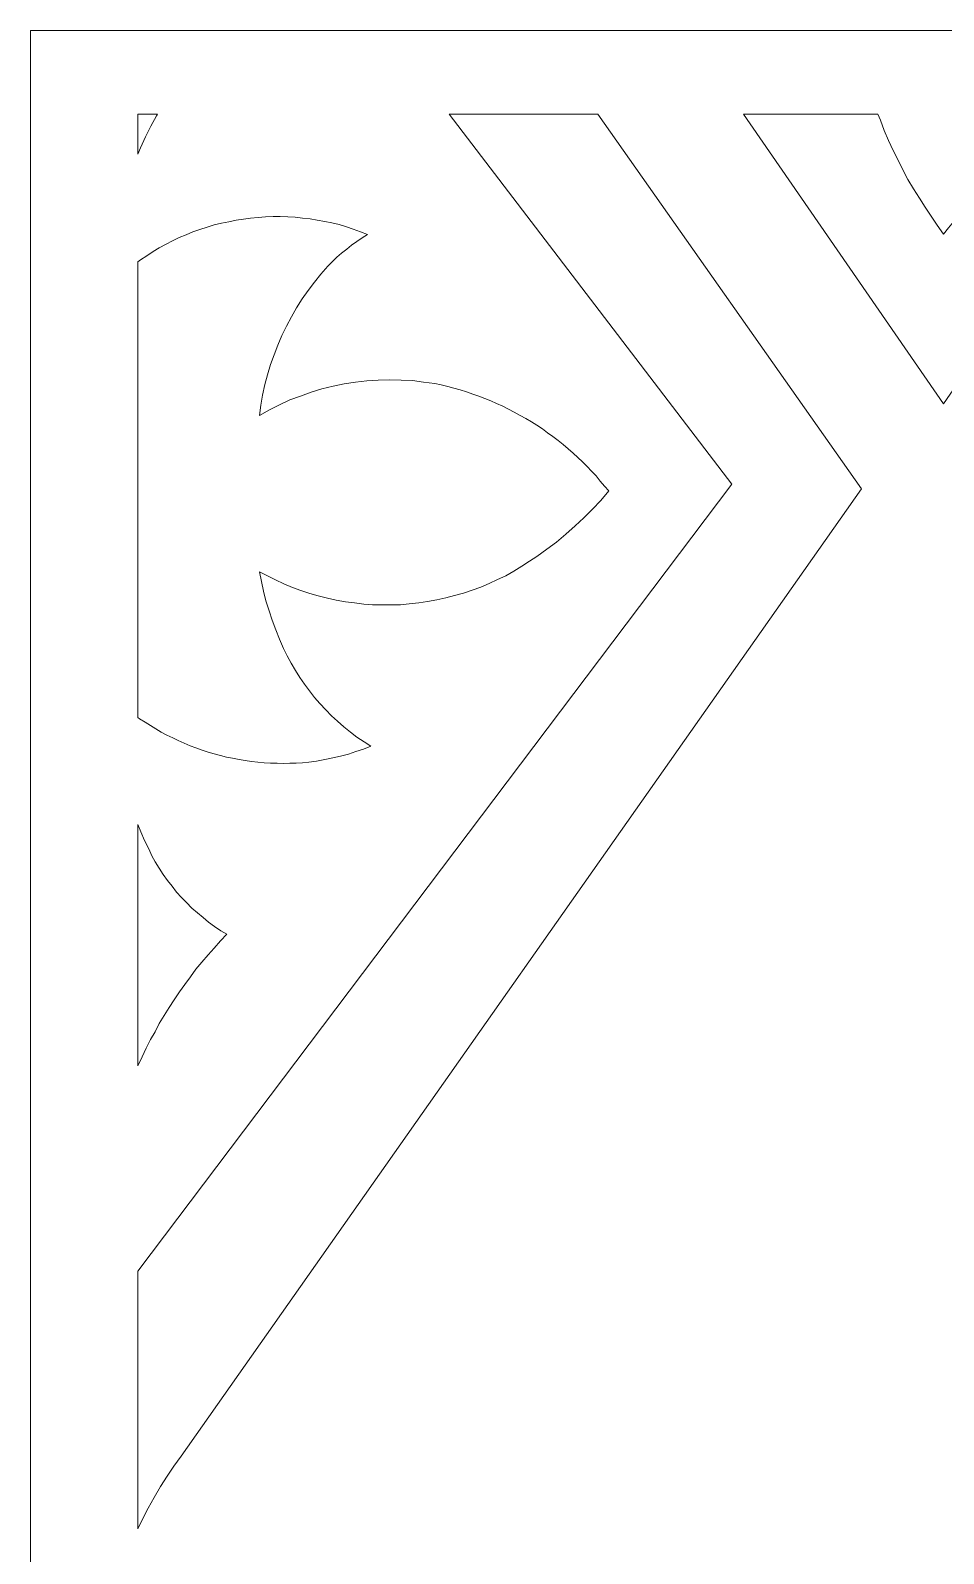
# Model space of a CAD drawing. Header units: centimetres. Extents: x -9.4 to 6.3, y -13 to 13.6.
# Drawn here: x -0.54 to 2.86, y 7.92 to 13.59 of the extents above; entities that cross this region are included whole.
import ezdxf

# ---------------------------------------------------------------- set-up
doc = ezdxf.new("R2010")
doc.units = ezdxf.units.CM
doc.header["$MEASUREMENT"] = 0
doc.layers.add('layer 1', color=7, linetype='Continuous')

msp = doc.modelspace()

# ---------------------------------------------------------------- linework, layer by layer
at = {"layer": 'layer 1', "color": 242, "lineweight": 9}
for points, knots in [([(-0.53695, 13.58709), (-0.53695, 13.58709), (6.25027, 13.58709), (6.25027, 13.58709), (6.25027, 13.58709), (6.25027, 13.58709), (6.25027, -13.01887), (6.25027, -13.01887), (6.25027, -13.01887), (6.25027, -13.01887), (-0.53695, -13.01887), (-0.53695, -13.01887), (-0.53695, -13.01887), (-0.53695, -13.01887), (-0.53695, 13.58709), (-0.53695, 13.58709)], [0, 0, 0, 0, 0.2, 0.2, 0.2, 0.2, 0.4, 0.4, 0.4, 0.4, 0.6, 0.6, 0.6, 0.6, 1, 1, 1, 1]), ([(-0.13758, 13.27641), (-0.13758, 13.27641), (-0.06486, 13.27641), (-0.06486, 13.27641), (-0.06486, 13.27641), (-0.06486, 13.27641), (-0.06881, 13.27012), (-0.06881, 13.27012), (-0.06881, 13.27012), (-0.06881, 13.27012), (-0.08995, 13.23101), (-0.08995, 13.23101), (-0.08995, 13.23101), (-0.08995, 13.23101), (-0.11004, 13.19189), (-0.11004, 13.19189), (-0.11004, 13.19189), (-0.11004, 13.19189), (-0.12803, 13.15065), (-0.12803, 13.15065), (-0.12803, 13.15065), (-0.12803, 13.15065), (-0.13758, 13.12646), (-0.13758, 13.12646), (-0.13758, 13.12646), (-0.13758, 13.12646), (-0.13758, 13.27641), (-0.13758, 13.27641)], [0, 0, 0, 0, 0.125, 0.125, 0.125, 0.125, 0.25, 0.25, 0.25, 0.25, 0.375, 0.375, 0.375, 0.375, 0.5, 0.5, 0.5, 0.5, 0.625, 0.625, 0.625, 0.625, 0.75, 0.75, 0.75, 0.75, 1, 1, 1, 1]), ([(1.01922, 13.27641), (1.01922, 13.27641), (1.57191, 13.27641), (1.57191, 13.27641), (1.57191, 13.27641), (1.57191, 13.27641), (2.55216, 11.88193), (2.55216, 11.88193), (2.55216, 11.88193), (2.55216, 11.88193), (0.02316, 8.28509), (0.02316, 8.28509), (0.02316, 8.28509), (0.02316, 8.28509), (-0.00432, 8.24809), (-0.00432, 8.24809), (-0.00432, 8.24809), (-0.00432, 8.24809), (-0.02864, 8.21001), (-0.02864, 8.21001), (-0.02864, 8.21001), (-0.02864, 8.21001), (-0.05401, 8.17195), (-0.05401, 8.17195), (-0.05401, 8.17195), (-0.05401, 8.17195), (-0.07727, 8.13178), (-0.07727, 8.13178), (-0.07727, 8.13178), (-0.07727, 8.13178), (-0.09947, 8.09161), (-0.09947, 8.09161), (-0.09947, 8.09161), (-0.09947, 8.09161), (-0.12063, 8.05036), (-0.12063, 8.05036), (-0.12063, 8.05036), (-0.12063, 8.05036), (-0.13758, 8.01458), (-0.13758, 8.01458), (-0.13758, 8.01458), (-0.13758, 8.01458), (-0.13758, 8.97307), (-0.13758, 8.97307), (-0.13758, 8.97307), (-0.13758, 8.97307), (2.07004, 11.8999), (2.07004, 11.8999), (2.07004, 11.8999), (2.07004, 11.8999), (1.01922, 13.27641), (1.01922, 13.27641)], [0, 0, 0, 0, 0.0714286, 0.0714286, 0.0714286, 0.0714286, 0.1428571, 0.1428571, 0.1428571, 0.1428571, 0.2142857, 0.2142857, 0.2142857, 0.2142857, 0.2857143, 0.2857143, 0.2857143, 0.2857143, 0.3571429, 0.3571429, 0.3571429, 0.3571429, 0.4285714, 0.4285714, 0.4285714, 0.4285714, 0.5, 0.5, 0.5, 0.5, 0.5714286, 0.5714286, 0.5714286, 0.5714286, 0.6428571, 0.6428571, 0.6428571, 0.6428571, 0.7142857, 0.7142857, 0.7142857, 0.7142857, 0.7857143, 0.7857143, 0.7857143, 0.7857143, 0.8571429, 0.8571429, 0.8571429, 0.8571429, 1, 1, 1, 1]), ([(2.11383, 13.27641), (2.11383, 13.27641), (2.61267, 13.27641), (2.61267, 13.27641), (2.61267, 13.27641), (2.61267, 13.27641), (2.62195, 13.25321), (2.62195, 13.25321), (2.62195, 13.25321), (2.62195, 13.25321), (2.6357, 13.21515), (2.6357, 13.21515), (2.6357, 13.21515), (2.6357, 13.21515), (2.65261, 13.17815), (2.65261, 13.17815), (2.65261, 13.17815), (2.65261, 13.17815), (2.66952, 13.14113), (2.66952, 13.14113), (2.66952, 13.14113), (2.66952, 13.14113), (2.6875, 13.10519), (2.6875, 13.10519), (2.6875, 13.10519), (2.6875, 13.10519), (2.70547, 13.06925), (2.70547, 13.06925), (2.70547, 13.06925), (2.70547, 13.06925), (2.7245, 13.0333), (2.7245, 13.0333), (2.7245, 13.0333), (2.7245, 13.0333), (2.74564, 12.99842), (2.74564, 12.99842), (2.74564, 12.99842), (2.74564, 12.99842), (2.76678, 12.96351), (2.76678, 12.96351), (2.76678, 12.96351), (2.76678, 12.96351), (2.78794, 12.92968), (2.78794, 12.92968), (2.78794, 12.92968), (2.78794, 12.92968), (2.81014, 12.89585), (2.81014, 12.89585), (2.81014, 12.89585), (2.81014, 12.89585), (2.8334, 12.86308), (2.8334, 12.86308), (2.8334, 12.86308), (2.8334, 12.86308), (2.85666, 12.82925), (2.85666, 12.82925), (2.85666, 12.82925), (2.85666, 12.82925), (2.87569, 12.85357), (2.87569, 12.85357), (2.87569, 12.85357), (2.87569, 12.85357), (2.89366, 12.87577), (2.89366, 12.87577), (2.89366, 12.87577), (2.89366, 12.87577), (2.90952, 12.90008), (2.90952, 12.90008), (2.90952, 12.90008), (2.90952, 12.90008), (2.92643, 12.92545), (2.92643, 12.92545), (2.92643, 12.92545), (2.92643, 12.92545), (2.95288, 12.96668), (2.95288, 12.96668), (2.95288, 12.96668), (2.95288, 12.96668), (2.97614, 13.00899), (2.97614, 13.00899), (2.97614, 13.00899), (2.97614, 13.00899), (3.00045, 13.05233), (3.00045, 13.05233), (3.00045, 13.05233), (3.00045, 13.05233), (3.02265, 13.09673), (3.02265, 13.09673), (3.02265, 13.09673), (3.02265, 13.09673), (3.0438, 13.14008), (3.0438, 13.14008), (3.0438, 13.14008), (3.0438, 13.14008), (3.06388, 13.18555), (3.06388, 13.18555), (3.06388, 13.18555), (3.06388, 13.18555), (3.08291, 13.23101), (3.08291, 13.23101), (3.08291, 13.23101), (3.08291, 13.23101), (3.0998, 13.27641), (3.0998, 13.27641), (3.0998, 13.27641), (3.0998, 13.27641), (3.60007, 13.27641), (3.60007, 13.27641), (3.60007, 13.27641), (3.60007, 13.27641), (2.85666, 12.19911), (2.85666, 12.19911), (2.85666, 12.19911), (2.85666, 12.19911), (2.11383, 13.27641), (2.11383, 13.27641)], [0, 0, 0, 0, 0.0333333, 0.0333333, 0.0333333, 0.0333333, 0.0666667, 0.0666667, 0.0666667, 0.0666667, 0.1, 0.1, 0.1, 0.1, 0.1333333, 0.1333333, 0.1333333, 0.1333333, 0.1666667, 0.1666667, 0.1666667, 0.1666667, 0.2, 0.2, 0.2, 0.2, 0.2333333, 0.2333333, 0.2333333, 0.2333333, 0.2666667, 0.2666667, 0.2666667, 0.2666667, 0.3, 0.3, 0.3, 0.3, 0.3333333, 0.3333333, 0.3333333, 0.3333333, 0.3666667, 0.3666667, 0.3666667, 0.3666667, 0.4, 0.4, 0.4, 0.4, 0.4333333, 0.4333333, 0.4333333, 0.4333333, 0.4666667, 0.4666667, 0.4666667, 0.4666667, 0.5, 0.5, 0.5, 0.5, 0.5333333, 0.5333333, 0.5333333, 0.5333333, 0.5666667, 0.5666667, 0.5666667, 0.5666667, 0.6, 0.6, 0.6, 0.6, 0.6333333, 0.6333333, 0.6333333, 0.6333333, 0.6666667, 0.6666667, 0.6666667, 0.6666667, 0.7, 0.7, 0.7, 0.7, 0.7333333, 0.7333333, 0.7333333, 0.7333333, 0.7666667, 0.7666667, 0.7666667, 0.7666667, 0.8, 0.8, 0.8, 0.8, 0.8333333, 0.8333333, 0.8333333, 0.8333333, 0.8666667, 0.8666667, 0.8666667, 0.8666667, 0.9, 0.9, 0.9, 0.9, 0.9333333, 0.9333333, 0.9333333, 0.9333333, 1, 1, 1, 1]), ([(-0.13758, 11.03253), (-0.13758, 11.03253), (-0.13758, 12.72712), (-0.13758, 12.72712), (-0.13758, 12.72712), (-0.13758, 12.72712), (-0.12803, 12.73409), (-0.12803, 12.73409), (-0.12803, 12.73409), (-0.12803, 12.73409), (-0.10475, 12.74889), (-0.10475, 12.74889), (-0.10475, 12.74889), (-0.10475, 12.74889), (-0.08044, 12.76475), (-0.08044, 12.76475), (-0.08044, 12.76475), (-0.08044, 12.76475), (-0.05824, 12.77849), (-0.05824, 12.77849), (-0.05824, 12.77849), (-0.05824, 12.77849), (-0.03287, 12.79223), (-0.03287, 12.79223), (-0.03287, 12.79223), (-0.03287, 12.79223), (-0.00855, 12.80492), (-0.00855, 12.80492), (-0.00855, 12.80492), (-0.00855, 12.80492), (0.01576, 12.81655), (0.01576, 12.81655), (0.01576, 12.81655), (0.01576, 12.81655), (0.04219, 12.82714), (0.04219, 12.82714), (0.04219, 12.82714), (0.04219, 12.82714), (0.06652, 12.83771), (0.06652, 12.83771), (0.06652, 12.83771), (0.06652, 12.83771), (0.09295, 12.84722), (0.09295, 12.84722), (0.09295, 12.84722), (0.09295, 12.84722), (0.11938, 12.85568), (0.11938, 12.85568), (0.11938, 12.85568), (0.11938, 12.85568), (0.14581, 12.86414), (0.14581, 12.86414), (0.14581, 12.86414), (0.14581, 12.86414), (0.1733, 12.87048), (0.1733, 12.87048), (0.1733, 12.87048), (0.1733, 12.87048), (0.19973, 12.87577), (0.19973, 12.87577), (0.19973, 12.87577), (0.19973, 12.87577), (0.22723, 12.88105), (0.22723, 12.88105), (0.22723, 12.88105), (0.22723, 12.88105), (0.25472, 12.88528), (0.25472, 12.88528), (0.25472, 12.88528), (0.25472, 12.88528), (0.28115, 12.88951), (0.28115, 12.88951), (0.28115, 12.88951), (0.28115, 12.88951), (0.30969, 12.89162), (0.30969, 12.89162), (0.30969, 12.89162), (0.30969, 12.89162), (0.33612, 12.89374), (0.33612, 12.89374), (0.33612, 12.89374), (0.33612, 12.89374), (0.36466, 12.8948), (0.36466, 12.8948), (0.36466, 12.8948), (0.36466, 12.8948), (0.39109, 12.8948), (0.39109, 12.8948), (0.39109, 12.8948), (0.39109, 12.8948), (0.41965, 12.89374), (0.41965, 12.89374), (0.41965, 12.89374), (0.41965, 12.89374), (0.44714, 12.89268), (0.44714, 12.89268), (0.44714, 12.89268), (0.44714, 12.89268), (0.47462, 12.88951), (0.47462, 12.88951), (0.47462, 12.88951), (0.47462, 12.88951), (0.50211, 12.88634), (0.50211, 12.88634), (0.50211, 12.88634), (0.50211, 12.88634), (0.52854, 12.88211), (0.52854, 12.88211), (0.52854, 12.88211), (0.52854, 12.88211), (0.55708, 12.87682), (0.55708, 12.87682), (0.55708, 12.87682), (0.55708, 12.87682), (0.58353, 12.87154), (0.58353, 12.87154), (0.58353, 12.87154), (0.58353, 12.87154), (0.60996, 12.8652), (0.60996, 12.8652), (0.60996, 12.8652), (0.60996, 12.8652), (0.63744, 12.85674), (0.63744, 12.85674), (0.63744, 12.85674), (0.63744, 12.85674), (0.66282, 12.84828), (0.66282, 12.84828), (0.66282, 12.84828), (0.66282, 12.84828), (0.68925, 12.83877), (0.68925, 12.83877), (0.68925, 12.83877), (0.68925, 12.83877), (0.71567, 12.82819), (0.71567, 12.82819), (0.71567, 12.82819), (0.71567, 12.82819), (0.69559, 12.81549), (0.69559, 12.81549), (0.69559, 12.81549), (0.69559, 12.81549), (0.6755, 12.8028), (0.6755, 12.8028), (0.6755, 12.8028), (0.6755, 12.8028), (0.65647, 12.78906), (0.65647, 12.78906), (0.65647, 12.78906), (0.65647, 12.78906), (0.6385, 12.77426), (0.6385, 12.77426), (0.6385, 12.77426), (0.6385, 12.77426), (0.61947, 12.75946), (0.61947, 12.75946), (0.61947, 12.75946), (0.61947, 12.75946), (0.6015, 12.7436), (0.6015, 12.7436), (0.6015, 12.7436), (0.6015, 12.7436), (0.58564, 12.72775), (0.58564, 12.72775), (0.58564, 12.72775), (0.58564, 12.72775), (0.56873, 12.71083), (0.56873, 12.71083), (0.56873, 12.71083), (0.56873, 12.71083), (0.54228, 12.68123), (0.54228, 12.68123), (0.54228, 12.68123), (0.54228, 12.68123), (0.51902, 12.65161), (0.51902, 12.65161), (0.51902, 12.65161), (0.51902, 12.65161), (0.49577, 12.6199), (0.49577, 12.6199), (0.49577, 12.6199), (0.49577, 12.6199), (0.47251, 12.58924), (0.47251, 12.58924), (0.47251, 12.58924), (0.47251, 12.58924), (0.45242, 12.55541), (0.45242, 12.55541), (0.45242, 12.55541), (0.45242, 12.55541), (0.43339, 12.52264), (0.43339, 12.52264), (0.43339, 12.52264), (0.43339, 12.52264), (0.41437, 12.48775), (0.41437, 12.48775), (0.41437, 12.48775), (0.41437, 12.48775), (0.39745, 12.45285), (0.39745, 12.45285), (0.39745, 12.45285), (0.39745, 12.45285), (0.38263, 12.41691), (0.38263, 12.41691), (0.38263, 12.41691), (0.38263, 12.41691), (0.36889, 12.38096), (0.36889, 12.38096), (0.36889, 12.38096), (0.36889, 12.38096), (0.35515, 12.34502), (0.35515, 12.34502), (0.35515, 12.34502), (0.35515, 12.34502), (0.34458, 12.30694), (0.34458, 12.30694), (0.34458, 12.30694), (0.34458, 12.30694), (0.334, 12.26994), (0.334, 12.26994), (0.334, 12.26994), (0.334, 12.26994), (0.32555, 12.23083), (0.32555, 12.23083), (0.32555, 12.23083), (0.32555, 12.23083), (0.3192, 12.19383), (0.3192, 12.19383), (0.3192, 12.19383), (0.3192, 12.19383), (0.31392, 12.15471), (0.31392, 12.15471), (0.31392, 12.15471), (0.31392, 12.15471), (0.35092, 12.17585), (0.35092, 12.17585), (0.35092, 12.17585), (0.35092, 12.17585), (0.38898, 12.19488), (0.38898, 12.19488), (0.38898, 12.19488), (0.38898, 12.19488), (0.42705, 12.21286), (0.42705, 12.21286), (0.42705, 12.21286), (0.42705, 12.21286), (0.46617, 12.22766), (0.46617, 12.22766), (0.46617, 12.22766), (0.46617, 12.22766), (0.50634, 12.2414), (0.50634, 12.2414), (0.50634, 12.2414), (0.50634, 12.2414), (0.54651, 12.25408), (0.54651, 12.25408), (0.54651, 12.25408), (0.54651, 12.25408), (0.58776, 12.26466), (0.58776, 12.26466), (0.58776, 12.26466), (0.58776, 12.26466), (0.62899, 12.27311), (0.62899, 12.27311), (0.62899, 12.27311), (0.62899, 12.27311), (0.67127, 12.27946), (0.67127, 12.27946), (0.67127, 12.27946), (0.67127, 12.27946), (0.71356, 12.28368), (0.71356, 12.28368), (0.71356, 12.28368), (0.71356, 12.28368), (0.75586, 12.28686), (0.75586, 12.28686), (0.75586, 12.28686), (0.75586, 12.28686), (0.79709, 12.28791), (0.79709, 12.28791), (0.79709, 12.28791), (0.79709, 12.28791), (0.84044, 12.28686), (0.84044, 12.28686), (0.84044, 12.28686), (0.84044, 12.28686), (0.88272, 12.28474), (0.88272, 12.28474), (0.88272, 12.28474), (0.88272, 12.28474), (0.92397, 12.27946), (0.92397, 12.27946), (0.92397, 12.27946), (0.92397, 12.27946), (0.96626, 12.27417), (0.96626, 12.27417), (0.96626, 12.27417), (0.96626, 12.27417), (0.98952, 12.26888), (0.98952, 12.26888), (0.98952, 12.26888), (0.98952, 12.26888), (1.01383, 12.2636), (1.01383, 12.2636), (1.01383, 12.2636), (1.01383, 12.2636), (1.03709, 12.25726), (1.03709, 12.25726), (1.03709, 12.25726), (1.03709, 12.25726), (1.06035, 12.25091), (1.06035, 12.25091), (1.06035, 12.25091), (1.06035, 12.25091), (1.08362, 12.24351), (1.08362, 12.24351), (1.08362, 12.24351), (1.08362, 12.24351), (1.10688, 12.23506), (1.10688, 12.23506), (1.10688, 12.23506), (1.10688, 12.23506), (1.12908, 12.2266), (1.12908, 12.2266), (1.12908, 12.2266), (1.12908, 12.2266), (1.15234, 12.21814), (1.15234, 12.21814), (1.15234, 12.21814), (1.15234, 12.21814), (1.17454, 12.20968), (1.17454, 12.20968), (1.17454, 12.20968), (1.17454, 12.20968), (1.19568, 12.20017), (1.19568, 12.20017), (1.19568, 12.20017), (1.19568, 12.20017), (1.21894, 12.1896), (1.21894, 12.1896), (1.21894, 12.1896), (1.21894, 12.1896), (1.24008, 12.17903), (1.24008, 12.17903), (1.24008, 12.17903), (1.24008, 12.17903), (1.26124, 12.1674), (1.26124, 12.1674), (1.26124, 12.1674), (1.26124, 12.1674), (1.28344, 12.15577), (1.28344, 12.15577), (1.28344, 12.15577), (1.28344, 12.15577), (1.30459, 12.14412), (1.30459, 12.14412), (1.30459, 12.14412), (1.30459, 12.14412), (1.32467, 12.13144), (1.32467, 12.13144), (1.32467, 12.13144), (1.32467, 12.13144), (1.34476, 12.11875), (1.34476, 12.11875), (1.34476, 12.11875), (1.34476, 12.11875), (1.3659, 12.10501), (1.3659, 12.10501), (1.3659, 12.10501), (1.3659, 12.10501), (1.38493, 12.09126), (1.38493, 12.09126), (1.38493, 12.09126), (1.38493, 12.09126), (1.40502, 12.07752), (1.40502, 12.07752), (1.40502, 12.07752), (1.40502, 12.07752), (1.42406, 12.06272), (1.42406, 12.06272), (1.42406, 12.06272), (1.42406, 12.06272), (1.44309, 12.04686), (1.44309, 12.04686), (1.44309, 12.04686), (1.44309, 12.04686), (1.46106, 12.03101), (1.46106, 12.03101), (1.46106, 12.03101), (1.46106, 12.03101), (1.48009, 12.01515), (1.48009, 12.01515), (1.48009, 12.01515), (1.48009, 12.01515), (1.49806, 11.99929), (1.49806, 11.99929), (1.49806, 11.99929), (1.49806, 11.99929), (1.51498, 11.98238), (1.51498, 11.98238), (1.51498, 11.98238), (1.51498, 11.98238), (1.53189, 11.96544), (1.53189, 11.96544), (1.53189, 11.96544), (1.53189, 11.96544), (1.54881, 11.94853), (1.54881, 11.94853), (1.54881, 11.94853), (1.54881, 11.94853), (1.56572, 11.93056), (1.56572, 11.93056), (1.56572, 11.93056), (1.56572, 11.93056), (1.58052, 11.91153), (1.58052, 11.91153), (1.58052, 11.91153), (1.58052, 11.91153), (1.5964, 11.8925), (1.5964, 11.8925), (1.5964, 11.8925), (1.5964, 11.8925), (1.61226, 11.87453), (1.61226, 11.87453), (1.61226, 11.87453), (1.61226, 11.87453), (1.58264, 11.83964), (1.58264, 11.83964), (1.58264, 11.83964), (1.58264, 11.83964), (1.55198, 11.80687), (1.55198, 11.80687), (1.55198, 11.80687), (1.55198, 11.80687), (1.52026, 11.77408), (1.52026, 11.77408), (1.52026, 11.77408), (1.52026, 11.77408), (1.48749, 11.74448), (1.48749, 11.74448), (1.48749, 11.74448), (1.48749, 11.74448), (1.45261, 11.71382), (1.45261, 11.71382), (1.45261, 11.71382), (1.45261, 11.71382), (1.41878, 11.68422), (1.41878, 11.68422), (1.41878, 11.68422), (1.41878, 11.68422), (1.38176, 11.65779), (1.38176, 11.65779), (1.38176, 11.65779), (1.38176, 11.65779), (1.34476, 11.63134), (1.34476, 11.63134), (1.34476, 11.63134), (1.34476, 11.63134), (1.31727, 11.61337), (1.31727, 11.61337), (1.31727, 11.61337), (1.31727, 11.61337), (1.28873, 11.59434), (1.28873, 11.59434), (1.28873, 11.59434), (1.28873, 11.59434), (1.25913, 11.57637), (1.25913, 11.57637), (1.25913, 11.57637), (1.25913, 11.57637), (1.22951, 11.55946), (1.22951, 11.55946), (1.22951, 11.55946), (1.22951, 11.55946), (1.19885, 11.54571), (1.19885, 11.54571), (1.19885, 11.54571), (1.19885, 11.54571), (1.16819, 11.53091), (1.16819, 11.53091), (1.16819, 11.53091), (1.16819, 11.53091), (1.13648, 11.51717), (1.13648, 11.51717), (1.13648, 11.51717), (1.13648, 11.51717), (1.10476, 11.50554), (1.10476, 11.50554), (1.10476, 11.50554), (1.10476, 11.50554), (1.07197, 11.49391), (1.07197, 11.49391), (1.07197, 11.49391), (1.07197, 11.49391), (1.0392, 11.48546), (1.0392, 11.48546), (1.0392, 11.48546), (1.0392, 11.48546), (1.00643, 11.477), (1.00643, 11.477), (1.00643, 11.477), (1.00643, 11.477), (0.97366, 11.4696), (0.97366, 11.4696), (0.97366, 11.4696), (0.97366, 11.4696), (0.93877, 11.46326), (0.93877, 11.46326), (0.93877, 11.46326), (0.93877, 11.46326), (0.906, 11.45795), (0.906, 11.45795), (0.906, 11.45795), (0.906, 11.45795), (0.8711, 11.45478), (0.8711, 11.45478), (0.8711, 11.45478), (0.8711, 11.45478), (0.83832, 11.45161), (0.83832, 11.45161), (0.83832, 11.45161), (0.83832, 11.45161), (0.80344, 11.45055), (0.80344, 11.45055), (0.80344, 11.45055), (0.80344, 11.45055), (0.76961, 11.45055), (0.76961, 11.45055), (0.76961, 11.45055), (0.76961, 11.45055), (0.73472, 11.45161), (0.73472, 11.45161), (0.73472, 11.45161), (0.73472, 11.45161), (0.70193, 11.45372), (0.70193, 11.45372), (0.70193, 11.45372), (0.70193, 11.45372), (0.66705, 11.45795), (0.66705, 11.45795), (0.66705, 11.45795), (0.66705, 11.45795), (0.63427, 11.46218), (0.63427, 11.46218), (0.63427, 11.46218), (0.63427, 11.46218), (0.59939, 11.46854), (0.59939, 11.46854), (0.59939, 11.46854), (0.59939, 11.46854), (0.56662, 11.47594), (0.56662, 11.47594), (0.56662, 11.47594), (0.56662, 11.47594), (0.53277, 11.4844), (0.53277, 11.4844), (0.53277, 11.4844), (0.53277, 11.4844), (0.50105, 11.49286), (0.50105, 11.49286), (0.50105, 11.49286), (0.50105, 11.49286), (0.46828, 11.50449), (0.46828, 11.50449), (0.46828, 11.50449), (0.46828, 11.50449), (0.43657, 11.51611), (0.43657, 11.51611), (0.43657, 11.51611), (0.43657, 11.51611), (0.40485, 11.5288), (0.40485, 11.5288), (0.40485, 11.5288), (0.40485, 11.5288), (0.37418, 11.5436), (0.37418, 11.5436), (0.37418, 11.5436), (0.37418, 11.5436), (0.34352, 11.5584), (0.34352, 11.5584), (0.34352, 11.5584), (0.34352, 11.5584), (0.31392, 11.57426), (0.31392, 11.57426), (0.31392, 11.57426), (0.31392, 11.57426), (0.32132, 11.53831), (0.32132, 11.53831), (0.32132, 11.53831), (0.32132, 11.53831), (0.32872, 11.50131), (0.32872, 11.50131), (0.32872, 11.50131), (0.32872, 11.50131), (0.33823, 11.46537), (0.33823, 11.46537), (0.33823, 11.46537), (0.33823, 11.46537), (0.34986, 11.42835), (0.34986, 11.42835), (0.34986, 11.42835), (0.34986, 11.42835), (0.36149, 11.39347), (0.36149, 11.39347), (0.36149, 11.39347), (0.36149, 11.39347), (0.37523, 11.35752), (0.37523, 11.35752), (0.37523, 11.35752), (0.37523, 11.35752), (0.38898, 11.32369), (0.38898, 11.32369), (0.38898, 11.32369), (0.38898, 11.32369), (0.40379, 11.28879), (0.40379, 11.28879), (0.40379, 11.28879), (0.40379, 11.28879), (0.41754, 11.2613), (0.41754, 11.2613), (0.41754, 11.2613), (0.41754, 11.2613), (0.43234, 11.23382), (0.43234, 11.23382), (0.43234, 11.23382), (0.43234, 11.23382), (0.44819, 11.20739), (0.44819, 11.20739), (0.44819, 11.20739), (0.44819, 11.20739), (0.46405, 11.18096), (0.46405, 11.18096), (0.46405, 11.18096), (0.46405, 11.18096), (0.48097, 11.15559), (0.48097, 11.15559), (0.48097, 11.15559), (0.48097, 11.15559), (0.5, 11.13127), (0.5, 11.13127), (0.5, 11.13127), (0.5, 11.13127), (0.51902, 11.10588), (0.51902, 11.10588), (0.51902, 11.10588), (0.51902, 11.10588), (0.53911, 11.08368), (0.53911, 11.08368), (0.53911, 11.08368), (0.53911, 11.08368), (0.56025, 11.06042), (0.56025, 11.06042), (0.56025, 11.06042), (0.56025, 11.06042), (0.58247, 11.03822), (0.58247, 11.03822), (0.58247, 11.03822), (0.58247, 11.03822), (0.60467, 11.01814), (0.60467, 11.01814), (0.60467, 11.01814), (0.60467, 11.01814), (0.62793, 10.99699), (0.62793, 10.99699), (0.62793, 10.99699), (0.62793, 10.99699), (0.65225, 10.97796), (0.65225, 10.97796), (0.65225, 10.97796), (0.65225, 10.97796), (0.67656, 10.95894), (0.67656, 10.95894), (0.67656, 10.95894), (0.67656, 10.95894), (0.70299, 10.942), (0.70299, 10.942), (0.70299, 10.942), (0.70299, 10.942), (0.72836, 10.92509), (0.72836, 10.92509), (0.72836, 10.92509), (0.72836, 10.92509), (0.70087, 10.91452), (0.70087, 10.91452), (0.70087, 10.91452), (0.70087, 10.91452), (0.67233, 10.905), (0.67233, 10.905), (0.67233, 10.905), (0.67233, 10.905), (0.64484, 10.89549), (0.64484, 10.89549), (0.64484, 10.89549), (0.64484, 10.89549), (0.61524, 10.88809), (0.61524, 10.88809), (0.61524, 10.88809), (0.61524, 10.88809), (0.5867, 10.88175), (0.5867, 10.88175), (0.5867, 10.88175), (0.5867, 10.88175), (0.55708, 10.8754), (0.55708, 10.8754), (0.55708, 10.8754), (0.55708, 10.8754), (0.52642, 10.87012), (0.52642, 10.87012), (0.52642, 10.87012), (0.52642, 10.87012), (0.49788, 10.86589), (0.49788, 10.86589), (0.49788, 10.86589), (0.49788, 10.86589), (0.47357, 10.86377), (0.47357, 10.86377), (0.47357, 10.86377), (0.47357, 10.86377), (0.45031, 10.86272), (0.45031, 10.86272), (0.45031, 10.86272), (0.45031, 10.86272), (0.42705, 10.86166), (0.42705, 10.86166), (0.42705, 10.86166), (0.42705, 10.86166), (0.40274, 10.8606), (0.40274, 10.8606), (0.40274, 10.8606), (0.40274, 10.8606), (0.37946, 10.86166), (0.37946, 10.86166), (0.37946, 10.86166), (0.37946, 10.86166), (0.35515, 10.86166), (0.35515, 10.86166), (0.35515, 10.86166), (0.35515, 10.86166), (0.33189, 10.86377), (0.33189, 10.86377), (0.33189, 10.86377), (0.33189, 10.86377), (0.30863, 10.86589), (0.30863, 10.86589), (0.30863, 10.86589), (0.30863, 10.86589), (0.28432, 10.868), (0.28432, 10.868), (0.28432, 10.868), (0.28432, 10.868), (0.26106, 10.87223), (0.26106, 10.87223), (0.26106, 10.87223), (0.26106, 10.87223), (0.23886, 10.8754), (0.23886, 10.8754), (0.23886, 10.8754), (0.23886, 10.8754), (0.21453, 10.88069), (0.21453, 10.88069), (0.21453, 10.88069), (0.21453, 10.88069), (0.19127, 10.88492), (0.19127, 10.88492), (0.19127, 10.88492), (0.19127, 10.88492), (0.16907, 10.89126), (0.16907, 10.89126), (0.16907, 10.89126), (0.16907, 10.89126), (0.14581, 10.89655), (0.14581, 10.89655), (0.14581, 10.89655), (0.14581, 10.89655), (0.12361, 10.90289), (0.12361, 10.90289), (0.12361, 10.90289), (0.12361, 10.90289), (0.10141, 10.91029), (0.10141, 10.91029), (0.10141, 10.91029), (0.10141, 10.91029), (0.07815, 10.91875), (0.07815, 10.91875), (0.07815, 10.91875), (0.07815, 10.91875), (0.05701, 10.9272), (0.05701, 10.9272), (0.05701, 10.9272), (0.05701, 10.9272), (0.03479, 10.93672), (0.03479, 10.93672), (0.03479, 10.93672), (0.03479, 10.93672), (0.01259, 10.94623), (0.01259, 10.94623), (0.01259, 10.94623), (0.01259, 10.94623), (-0.0075, 10.95682), (-0.0075, 10.95682), (-0.0075, 10.95682), (-0.0075, 10.95682), (-0.0297, 10.96634), (-0.0297, 10.96634), (-0.0297, 10.96634), (-0.0297, 10.96634), (-0.05084, 10.97796), (-0.05084, 10.97796), (-0.05084, 10.97796), (-0.05084, 10.97796), (-0.07093, 10.98959), (-0.07093, 10.98959), (-0.07093, 10.98959), (-0.07093, 10.98959), (-0.09101, 11.00228), (-0.09101, 11.00228), (-0.09101, 11.00228), (-0.09101, 11.00228), (-0.1111, 11.01497), (-0.1111, 11.01497), (-0.1111, 11.01497), (-0.1111, 11.01497), (-0.1312, 11.02765), (-0.1312, 11.02765), (-0.1312, 11.02765), (-0.1312, 11.02765), (-0.13758, 11.03253), (-0.13758, 11.03253)], [0, 0, 0, 0, 0.0048077, 0.0048077, 0.0048077, 0.0048077, 0.0096154, 0.0096154, 0.0096154, 0.0096154, 0.0144231, 0.0144231, 0.0144231, 0.0144231, 0.0192308, 0.0192308, 0.0192308, 0.0192308, 0.0240385, 0.0240385, 0.0240385, 0.0240385, 0.0288462, 0.0288462, 0.0288462, 0.0288462, 0.0336538, 0.0336538, 0.0336538, 0.0336538, 0.0384615, 0.0384615, 0.0384615, 0.0384615, 0.0432692, 0.0432692, 0.0432692, 0.0432692, 0.0480769, 0.0480769, 0.0480769, 0.0480769, 0.0528846, 0.0528846, 0.0528846, 0.0528846, 0.0576923, 0.0576923, 0.0576923, 0.0576923, 0.0625, 0.0625, 0.0625, 0.0625, 0.0673077, 0.0673077, 0.0673077, 0.0673077, 0.0721154, 0.0721154, 0.0721154, 0.0721154, 0.0769231, 0.0769231, 0.0769231, 0.0769231, 0.0817308, 0.0817308, 0.0817308, 0.0817308, 0.0865385, 0.0865385, 0.0865385, 0.0865385, 0.0913462, 0.0913462, 0.0913462, 0.0913462, 0.0961538, 0.0961538, 0.0961538, 0.0961538, 0.1009615, 0.1009615, 0.1009615, 0.1009615, 0.1057692, 0.1057692, 0.1057692, 0.1057692, 0.1105769, 0.1105769, 0.1105769, 0.1105769, 0.1153846, 0.1153846, 0.1153846, 0.1153846, 0.1201923, 0.1201923, 0.1201923, 0.1201923, 0.125, 0.125, 0.125, 0.125, 0.1298077, 0.1298077, 0.1298077, 0.1298077, 0.1346154, 0.1346154, 0.1346154, 0.1346154, 0.1394231, 0.1394231, 0.1394231, 0.1394231, 0.1442308, 0.1442308, 0.1442308, 0.1442308, 0.1490385, 0.1490385, 0.1490385, 0.1490385, 0.1538462, 0.1538462, 0.1538462, 0.1538462, 0.1586538, 0.1586538, 0.1586538, 0.1586538, 0.1634615, 0.1634615, 0.1634615, 0.1634615, 0.1682692, 0.1682692, 0.1682692, 0.1682692, 0.1730769, 0.1730769, 0.1730769, 0.1730769, 0.1778846, 0.1778846, 0.1778846, 0.1778846, 0.1826923, 0.1826923, 0.1826923, 0.1826923, 0.1875, 0.1875, 0.1875, 0.1875, 0.1923077, 0.1923077, 0.1923077, 0.1923077, 0.1971154, 0.1971154, 0.1971154, 0.1971154, 0.2019231, 0.2019231, 0.2019231, 0.2019231, 0.2067308, 0.2067308, 0.2067308, 0.2067308, 0.2115385, 0.2115385, 0.2115385, 0.2115385, 0.2163462, 0.2163462, 0.2163462, 0.2163462, 0.2211538, 0.2211538, 0.2211538, 0.2211538, 0.2259615, 0.2259615, 0.2259615, 0.2259615, 0.2307692, 0.2307692, 0.2307692, 0.2307692, 0.2355769, 0.2355769, 0.2355769, 0.2355769, 0.2403846, 0.2403846, 0.2403846, 0.2403846, 0.2451923, 0.2451923, 0.2451923, 0.2451923, 0.25, 0.25, 0.25, 0.25, 0.2548077, 0.2548077, 0.2548077, 0.2548077, 0.2596154, 0.2596154, 0.2596154, 0.2596154, 0.2644231, 0.2644231, 0.2644231, 0.2644231, 0.2692308, 0.2692308, 0.2692308, 0.2692308, 0.2740385, 0.2740385, 0.2740385, 0.2740385, 0.2788462, 0.2788462, 0.2788462, 0.2788462, 0.2836538, 0.2836538, 0.2836538, 0.2836538, 0.2884615, 0.2884615, 0.2884615, 0.2884615, 0.2932692, 0.2932692, 0.2932692, 0.2932692, 0.2980769, 0.2980769, 0.2980769, 0.2980769, 0.3028846, 0.3028846, 0.3028846, 0.3028846, 0.3076923, 0.3076923, 0.3076923, 0.3076923, 0.3125, 0.3125, 0.3125, 0.3125, 0.3173077, 0.3173077, 0.3173077, 0.3173077, 0.3221154, 0.3221154, 0.3221154, 0.3221154, 0.3269231, 0.3269231, 0.3269231, 0.3269231, 0.3317308, 0.3317308, 0.3317308, 0.3317308, 0.3365385, 0.3365385, 0.3365385, 0.3365385, 0.3413462, 0.3413462, 0.3413462, 0.3413462, 0.3461538, 0.3461538, 0.3461538, 0.3461538, 0.3509615, 0.3509615, 0.3509615, 0.3509615, 0.3557692, 0.3557692, 0.3557692, 0.3557692, 0.3605769, 0.3605769, 0.3605769, 0.3605769, 0.3653846, 0.3653846, 0.3653846, 0.3653846, 0.3701923, 0.3701923, 0.3701923, 0.3701923, 0.375, 0.375, 0.375, 0.375, 0.3798077, 0.3798077, 0.3798077, 0.3798077, 0.3846154, 0.3846154, 0.3846154, 0.3846154, 0.3894231, 0.3894231, 0.3894231, 0.3894231, 0.3942308, 0.3942308, 0.3942308, 0.3942308, 0.3990385, 0.3990385, 0.3990385, 0.3990385, 0.4038462, 0.4038462, 0.4038462, 0.4038462, 0.4086538, 0.4086538, 0.4086538, 0.4086538, 0.4134615, 0.4134615, 0.4134615, 0.4134615, 0.4182692, 0.4182692, 0.4182692, 0.4182692, 0.4230769, 0.4230769, 0.4230769, 0.4230769, 0.4278846, 0.4278846, 0.4278846, 0.4278846, 0.4326923, 0.4326923, 0.4326923, 0.4326923, 0.4375, 0.4375, 0.4375, 0.4375, 0.4423077, 0.4423077, 0.4423077, 0.4423077, 0.4471154, 0.4471154, 0.4471154, 0.4471154, 0.4519231, 0.4519231, 0.4519231, 0.4519231, 0.4567308, 0.4567308, 0.4567308, 0.4567308, 0.4615385, 0.4615385, 0.4615385, 0.4615385, 0.4663462, 0.4663462, 0.4663462, 0.4663462, 0.4711538, 0.4711538, 0.4711538, 0.4711538, 0.4759615, 0.4759615, 0.4759615, 0.4759615, 0.4807692, 0.4807692, 0.4807692, 0.4807692, 0.4855769, 0.4855769, 0.4855769, 0.4855769, 0.4903846, 0.4903846, 0.4903846, 0.4903846, 0.4951923, 0.4951923, 0.4951923, 0.4951923, 0.5, 0.5, 0.5, 0.5, 0.5048077, 0.5048077, 0.5048077, 0.5048077, 0.5096154, 0.5096154, 0.5096154, 0.5096154, 0.5144231, 0.5144231, 0.5144231, 0.5144231, 0.5192308, 0.5192308, 0.5192308, 0.5192308, 0.5240385, 0.5240385, 0.5240385, 0.5240385, 0.5288462, 0.5288462, 0.5288462, 0.5288462, 0.5336538, 0.5336538, 0.5336538, 0.5336538, 0.5384615, 0.5384615, 0.5384615, 0.5384615, 0.5432692, 0.5432692, 0.5432692, 0.5432692, 0.5480769, 0.5480769, 0.5480769, 0.5480769, 0.5528846, 0.5528846, 0.5528846, 0.5528846, 0.5576923, 0.5576923, 0.5576923, 0.5576923, 0.5625, 0.5625, 0.5625, 0.5625, 0.5673077, 0.5673077, 0.5673077, 0.5673077, 0.5721154, 0.5721154, 0.5721154, 0.5721154, 0.5769231, 0.5769231, 0.5769231, 0.5769231, 0.5817308, 0.5817308, 0.5817308, 0.5817308, 0.5865385, 0.5865385, 0.5865385, 0.5865385, 0.5913462, 0.5913462, 0.5913462, 0.5913462, 0.5961538, 0.5961538, 0.5961538, 0.5961538, 0.6009615, 0.6009615, 0.6009615, 0.6009615, 0.6057692, 0.6057692, 0.6057692, 0.6057692, 0.6105769, 0.6105769, 0.6105769, 0.6105769, 0.6153846, 0.6153846, 0.6153846, 0.6153846, 0.6201923, 0.6201923, 0.6201923, 0.6201923, 0.625, 0.625, 0.625, 0.625, 0.6298077, 0.6298077, 0.6298077, 0.6298077, 0.6346154, 0.6346154, 0.6346154, 0.6346154, 0.6394231, 0.6394231, 0.6394231, 0.6394231, 0.6442308, 0.6442308, 0.6442308, 0.6442308, 0.6490385, 0.6490385, 0.6490385, 0.6490385, 0.6538462, 0.6538462, 0.6538462, 0.6538462, 0.6586538, 0.6586538, 0.6586538, 0.6586538, 0.6634615, 0.6634615, 0.6634615, 0.6634615, 0.6682692, 0.6682692, 0.6682692, 0.6682692, 0.6730769, 0.6730769, 0.6730769, 0.6730769, 0.6778846, 0.6778846, 0.6778846, 0.6778846, 0.6826923, 0.6826923, 0.6826923, 0.6826923, 0.6875, 0.6875, 0.6875, 0.6875, 0.6923077, 0.6923077, 0.6923077, 0.6923077, 0.6971154, 0.6971154, 0.6971154, 0.6971154, 0.7019231, 0.7019231, 0.7019231, 0.7019231, 0.7067308, 0.7067308, 0.7067308, 0.7067308, 0.7115385, 0.7115385, 0.7115385, 0.7115385, 0.7163462, 0.7163462, 0.7163462, 0.7163462, 0.7211538, 0.7211538, 0.7211538, 0.7211538, 0.7259615, 0.7259615, 0.7259615, 0.7259615, 0.7307692, 0.7307692, 0.7307692, 0.7307692, 0.7355769, 0.7355769, 0.7355769, 0.7355769, 0.7403846, 0.7403846, 0.7403846, 0.7403846, 0.7451923, 0.7451923, 0.7451923, 0.7451923, 0.75, 0.75, 0.75, 0.75, 0.7548077, 0.7548077, 0.7548077, 0.7548077, 0.7596154, 0.7596154, 0.7596154, 0.7596154, 0.7644231, 0.7644231, 0.7644231, 0.7644231, 0.7692308, 0.7692308, 0.7692308, 0.7692308, 0.7740385, 0.7740385, 0.7740385, 0.7740385, 0.7788462, 0.7788462, 0.7788462, 0.7788462, 0.7836538, 0.7836538, 0.7836538, 0.7836538, 0.7884615, 0.7884615, 0.7884615, 0.7884615, 0.7932692, 0.7932692, 0.7932692, 0.7932692, 0.7980769, 0.7980769, 0.7980769, 0.7980769, 0.8028846, 0.8028846, 0.8028846, 0.8028846, 0.8076923, 0.8076923, 0.8076923, 0.8076923, 0.8125, 0.8125, 0.8125, 0.8125, 0.8173077, 0.8173077, 0.8173077, 0.8173077, 0.8221154, 0.8221154, 0.8221154, 0.8221154, 0.8269231, 0.8269231, 0.8269231, 0.8269231, 0.8317308, 0.8317308, 0.8317308, 0.8317308, 0.8365385, 0.8365385, 0.8365385, 0.8365385, 0.8413462, 0.8413462, 0.8413462, 0.8413462, 0.8461538, 0.8461538, 0.8461538, 0.8461538, 0.8509615, 0.8509615, 0.8509615, 0.8509615, 0.8557692, 0.8557692, 0.8557692, 0.8557692, 0.8605769, 0.8605769, 0.8605769, 0.8605769, 0.8653846, 0.8653846, 0.8653846, 0.8653846, 0.8701923, 0.8701923, 0.8701923, 0.8701923, 0.875, 0.875, 0.875, 0.875, 0.8798077, 0.8798077, 0.8798077, 0.8798077, 0.8846154, 0.8846154, 0.8846154, 0.8846154, 0.8894231, 0.8894231, 0.8894231, 0.8894231, 0.8942308, 0.8942308, 0.8942308, 0.8942308, 0.8990385, 0.8990385, 0.8990385, 0.8990385, 0.9038462, 0.9038462, 0.9038462, 0.9038462, 0.9086538, 0.9086538, 0.9086538, 0.9086538, 0.9134615, 0.9134615, 0.9134615, 0.9134615, 0.9182692, 0.9182692, 0.9182692, 0.9182692, 0.9230769, 0.9230769, 0.9230769, 0.9230769, 0.9278846, 0.9278846, 0.9278846, 0.9278846, 0.9326923, 0.9326923, 0.9326923, 0.9326923, 0.9375, 0.9375, 0.9375, 0.9375, 0.9423077, 0.9423077, 0.9423077, 0.9423077, 0.9471154, 0.9471154, 0.9471154, 0.9471154, 0.9519231, 0.9519231, 0.9519231, 0.9519231, 0.9567308, 0.9567308, 0.9567308, 0.9567308, 0.9615385, 0.9615385, 0.9615385, 0.9615385, 0.9663462, 0.9663462, 0.9663462, 0.9663462, 0.9711538, 0.9711538, 0.9711538, 0.9711538, 0.9759615, 0.9759615, 0.9759615, 0.9759615, 0.9807692, 0.9807692, 0.9807692, 0.9807692, 0.9855769, 0.9855769, 0.9855769, 0.9855769, 0.9903846, 0.9903846, 0.9903846, 0.9903846, 1, 1, 1, 1]), ([(-0.13758, 9.73601), (-0.13758, 9.73601), (-0.13758, 10.63427), (-0.13758, 10.63427), (-0.13758, 10.63427), (-0.13758, 10.63427), (-0.12697, 10.60685), (-0.12697, 10.60685), (-0.12697, 10.60685), (-0.12697, 10.60685), (-0.11321, 10.57408), (-0.11321, 10.57408), (-0.11321, 10.57408), (-0.11321, 10.57408), (-0.09735, 10.54342), (-0.09735, 10.54342), (-0.09735, 10.54342), (-0.09735, 10.54342), (-0.08573, 10.51805), (-0.08573, 10.51805), (-0.08573, 10.51805), (-0.08573, 10.51805), (-0.07304, 10.49479), (-0.07304, 10.49479), (-0.07304, 10.49479), (-0.07304, 10.49479), (-0.05824, 10.47153), (-0.05824, 10.47153), (-0.05824, 10.47153), (-0.05824, 10.47153), (-0.04344, 10.44827), (-0.04344, 10.44827), (-0.04344, 10.44827), (-0.04344, 10.44827), (-0.02758, 10.42605), (-0.02758, 10.42605), (-0.02758, 10.42605), (-0.02758, 10.42605), (-0.01067, 10.40491), (-0.01067, 10.40491), (-0.01067, 10.40491), (-0.01067, 10.40491), (0.00625, 10.38271), (0.00625, 10.38271), (0.00625, 10.38271), (0.00625, 10.38271), (0.02422, 10.36263), (0.02422, 10.36263), (0.02422, 10.36263), (0.02422, 10.36263), (0.04325, 10.3436), (0.04325, 10.3436), (0.04325, 10.3436), (0.04325, 10.3436), (0.0623, 10.32351), (0.0623, 10.32351), (0.0623, 10.32351), (0.0623, 10.32351), (0.08344, 10.30554), (0.08344, 10.30554), (0.08344, 10.30554), (0.08344, 10.30554), (0.10458, 10.28862), (0.10458, 10.28862), (0.10458, 10.28862), (0.10458, 10.28862), (0.12467, 10.27065), (0.12467, 10.27065), (0.12467, 10.27065), (0.12467, 10.27065), (0.14687, 10.25478), (0.14687, 10.25478), (0.14687, 10.25478), (0.14687, 10.25478), (0.17013, 10.23892), (0.17013, 10.23892), (0.17013, 10.23892), (0.17013, 10.23892), (0.19338, 10.22623), (0.19338, 10.22623), (0.19338, 10.22623), (0.19338, 10.22623), (0.16907, 10.20086), (0.16907, 10.20086), (0.16907, 10.20086), (0.16907, 10.20086), (0.14581, 10.17443), (0.14581, 10.17443), (0.14581, 10.17443), (0.14581, 10.17443), (0.12361, 10.14906), (0.12361, 10.14906), (0.12361, 10.14906), (0.12361, 10.14906), (0.10035, 10.12157), (0.10035, 10.12157), (0.10035, 10.12157), (0.10035, 10.12157), (0.07815, 10.09618), (0.07815, 10.09618), (0.07815, 10.09618), (0.07815, 10.09618), (0.05807, 10.06764), (0.05807, 10.06764), (0.05807, 10.06764), (0.05807, 10.06764), (0.03691, 10.0391), (0.03691, 10.0391), (0.03691, 10.0391), (0.03691, 10.0391), (0.01682, 10.01161), (0.01682, 10.01161), (0.01682, 10.01161), (0.01682, 10.01161), (-0.00327, 9.98201), (-0.00327, 9.98201), (-0.00327, 9.98201), (-0.00327, 9.98201), (-0.02124, 9.95347), (-0.02124, 9.95347), (-0.02124, 9.95347), (-0.02124, 9.95347), (-0.04027, 9.92385), (-0.04027, 9.92385), (-0.04027, 9.92385), (-0.04027, 9.92385), (-0.05824, 9.89425), (-0.05824, 9.89425), (-0.05824, 9.89425), (-0.05824, 9.89425), (-0.0741, 9.86359), (-0.0741, 9.86359), (-0.0741, 9.86359), (-0.0741, 9.86359), (-0.09101, 9.83399), (-0.09101, 9.83399), (-0.09101, 9.83399), (-0.09101, 9.83399), (-0.10687, 9.80228), (-0.10687, 9.80228), (-0.10687, 9.80228), (-0.10687, 9.80228), (-0.12169, 9.77056), (-0.12169, 9.77056), (-0.12169, 9.77056), (-0.12169, 9.77056), (-0.13649, 9.73883), (-0.13649, 9.73883), (-0.13649, 9.73883), (-0.13649, 9.73883), (-0.13758, 9.73601), (-0.13758, 9.73601)], [0, 0, 0, 0, 0.025641, 0.025641, 0.025641, 0.025641, 0.0512821, 0.0512821, 0.0512821, 0.0512821, 0.0769231, 0.0769231, 0.0769231, 0.0769231, 0.1025641, 0.1025641, 0.1025641, 0.1025641, 0.1282051, 0.1282051, 0.1282051, 0.1282051, 0.1538462, 0.1538462, 0.1538462, 0.1538462, 0.1794872, 0.1794872, 0.1794872, 0.1794872, 0.2051282, 0.2051282, 0.2051282, 0.2051282, 0.2307692, 0.2307692, 0.2307692, 0.2307692, 0.2564103, 0.2564103, 0.2564103, 0.2564103, 0.2820513, 0.2820513, 0.2820513, 0.2820513, 0.3076923, 0.3076923, 0.3076923, 0.3076923, 0.3333333, 0.3333333, 0.3333333, 0.3333333, 0.3589744, 0.3589744, 0.3589744, 0.3589744, 0.3846154, 0.3846154, 0.3846154, 0.3846154, 0.4102564, 0.4102564, 0.4102564, 0.4102564, 0.4358974, 0.4358974, 0.4358974, 0.4358974, 0.4615385, 0.4615385, 0.4615385, 0.4615385, 0.4871795, 0.4871795, 0.4871795, 0.4871795, 0.5128205, 0.5128205, 0.5128205, 0.5128205, 0.5384615, 0.5384615, 0.5384615, 0.5384615, 0.5641026, 0.5641026, 0.5641026, 0.5641026, 0.5897436, 0.5897436, 0.5897436, 0.5897436, 0.6153846, 0.6153846, 0.6153846, 0.6153846, 0.6410256, 0.6410256, 0.6410256, 0.6410256, 0.6666667, 0.6666667, 0.6666667, 0.6666667, 0.6923077, 0.6923077, 0.6923077, 0.6923077, 0.7179487, 0.7179487, 0.7179487, 0.7179487, 0.7435897, 0.7435897, 0.7435897, 0.7435897, 0.7692308, 0.7692308, 0.7692308, 0.7692308, 0.7948718, 0.7948718, 0.7948718, 0.7948718, 0.8205128, 0.8205128, 0.8205128, 0.8205128, 0.8461538, 0.8461538, 0.8461538, 0.8461538, 0.8717949, 0.8717949, 0.8717949, 0.8717949, 0.8974359, 0.8974359, 0.8974359, 0.8974359, 0.9230769, 0.9230769, 0.9230769, 0.9230769, 0.9487179, 0.9487179, 0.9487179, 0.9487179, 1, 1, 1, 1])]:
    msp.add_open_spline(points, degree=3, knots=knots, dxfattribs=at)

doc.saveas('drawing.dxf')
